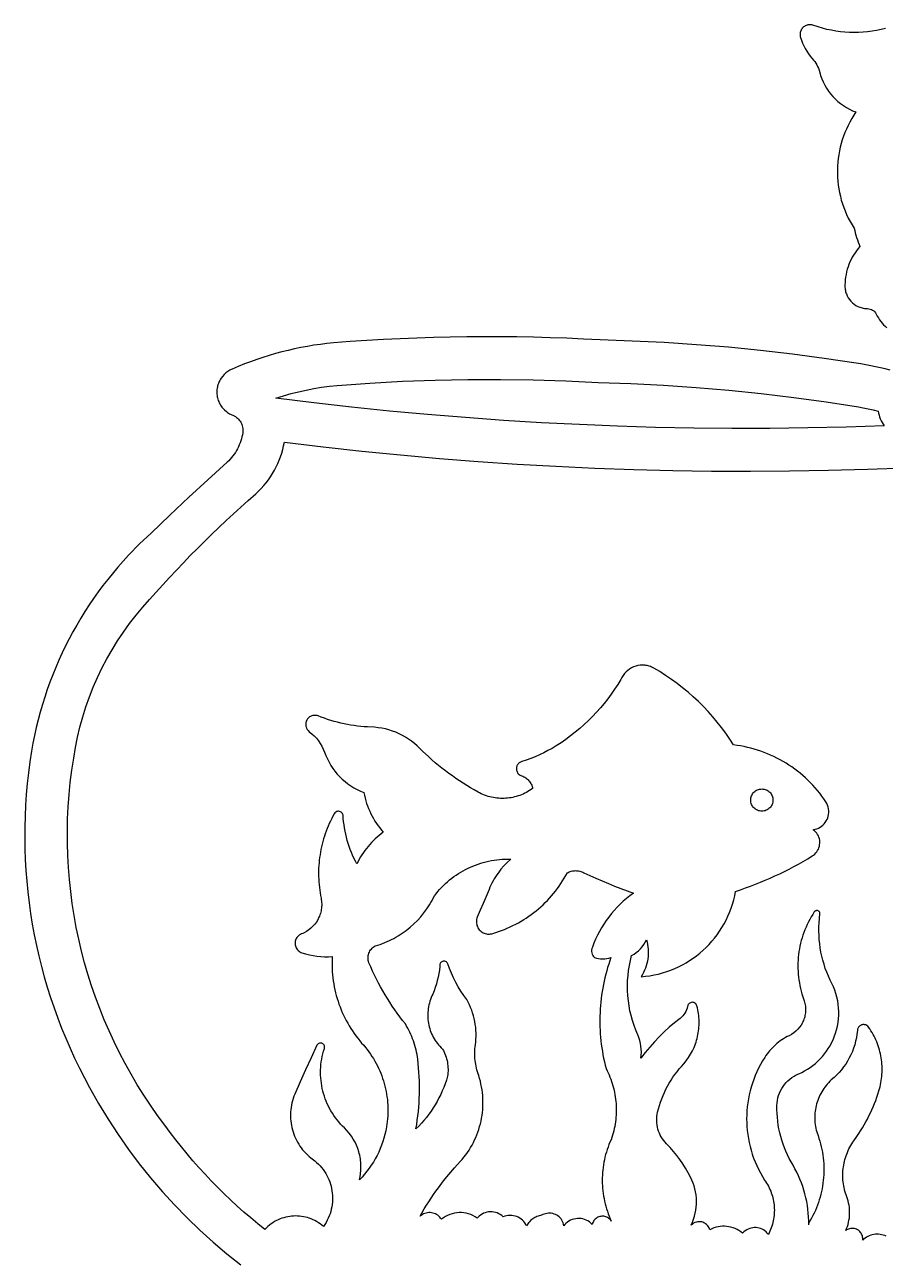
# Model space of a CAD drawing. Extents: x 0 to 100, y 284 to 419.
# Drawn here: x 0.5 to 58.4, y 335.5 to 418.8 of the extents above; entities that cross this region are included whole.
import ezdxf

# ---------------------------------------------------------------- set-up
doc = ezdxf.new("R2010")
doc.units = 0
doc.layers.add('LAYER_0', color=7, linetype='CONTINUOUS')

msp = doc.modelspace()

# ---------------------------------------------------------------- linework, layer by layer
at = {"layer": 'LAYER_0', "color": 0}
for points in [[(58.467, 418.517), (58.167, 418.443), (57.865, 418.38), (57.561, 418.328), (57.256, 418.289), (56.95, 418.261), (56.644, 418.245), (56.338, 418.24), (56.031, 418.247), (55.725, 418.266), (55.421, 418.295), (55.116, 418.338), (54.814, 418.391), (54.514, 418.455), (54.215, 418.532), (53.919, 418.62), (53.562, 418.742), (53.496, 418.758), (53.431, 418.767), (53.365, 418.769), (53.3, 418.765), (53.237, 418.755), (53.175, 418.739), (53.114, 418.717), (53.056, 418.69), (53.001, 418.657), (52.949, 418.619), (52.901, 418.576), (52.857, 418.527), (52.817, 418.474), (52.782, 418.416), (52.753, 418.355), (52.734, 418.302), (52.719, 418.247), (52.709, 418.193), (52.704, 418.137), (52.703, 418.081), (52.707, 418.025), (52.716, 417.97), (52.729, 417.915), (52.792, 417.718), (52.866, 417.526), (52.951, 417.338), (53.047, 417.156), (53.153, 416.98), (53.27, 416.81), (53.396, 416.646), (53.617, 416.392), (53.696, 416.29), (53.768, 416.182), (53.834, 416.07), (53.891, 415.955), (53.942, 415.835), (53.985, 415.713), (54.052, 415.471), (54.088, 415.356), (54.168, 415.131), (54.263, 414.912), (54.369, 414.701), (54.488, 414.497), (54.618, 414.301), (54.76, 414.114), (54.913, 413.935), (55.076, 413.766), (55.249, 413.607), (55.431, 413.459), (55.623, 413.321), (55.824, 413.195), (56.032, 413.081), (56.249, 412.979), (56.473, 412.89), (56.325, 412.668), (56.186, 412.442), (56.056, 412.212), (55.936, 411.978), (55.825, 411.742), (55.724, 411.502), (55.631, 411.259), (55.548, 411.013), (55.474, 410.766), (55.409, 410.516), (55.354, 410.265), (55.308, 410.012), (55.272, 409.758), (55.244, 409.503), (55.227, 409.247), (55.218, 408.992), (55.219, 408.735), (55.228, 408.479), (55.248, 408.223), (55.277, 407.968), (55.314, 407.714), (55.362, 407.461), (55.419, 407.21), (55.485, 406.96), (55.56, 406.712), (55.646, 406.467), (55.74, 406.224), (55.843, 405.984), (55.956, 405.747), (56.079, 405.513), (56.21, 405.283), (56.352, 405.056), (56.386, 404.898), (56.425, 404.742), (56.467, 404.586), (56.514, 404.431), (56.564, 404.278), (56.618, 404.125), (56.676, 403.974), (56.738, 403.825), (56.622, 403.689), (56.513, 403.549), (56.41, 403.405), (56.314, 403.256), (56.225, 403.104), (56.144, 402.948), (56.068, 402.788), (56.001, 402.626), (55.941, 402.461), (55.888, 402.293), (55.842, 402.123), (55.804, 401.95), (55.773, 401.776), (55.75, 401.601), (55.735, 401.423), (55.728, 401.245), (55.727, 401.166), (55.729, 401.088), (55.736, 401.011), (55.746, 400.935), (55.76, 400.86), (55.777, 400.787), (55.798, 400.714), (55.823, 400.643), (55.882, 400.507), (55.953, 400.377), (56.036, 400.256), (56.13, 400.143), (56.235, 400.039), (56.349, 399.946), (56.471, 399.864), (56.603, 399.793), (56.741, 399.736), (56.813, 399.712), (56.886, 399.692), (56.961, 399.675), (57.037, 399.662), (57.115, 399.653), (57.193, 399.647), (57.252, 399.646), (57.344, 399.639), (57.433, 399.62), (57.517, 399.589), (57.596, 399.547), (57.669, 399.494), (57.734, 399.432), (57.79, 399.361), (57.836, 399.28), (57.906, 399.149), (57.982, 399.021), (58.063, 398.899), (58.148, 398.782), (58.24, 398.669), (58.335, 398.561), (58.435, 398.459), (58.539, 398.362)], [(58.771, 395.506), (58.445, 395.587), (58.119, 395.664), (57.792, 395.736), (57.464, 395.804), (57.135, 395.866), (56.805, 395.924), (56.474, 395.977), (54.332, 396.296), (52.186, 396.579), (50.036, 396.828), (47.882, 397.041), (45.725, 397.218), (43.565, 397.36), (41.402, 397.466), (39.238, 397.537), (38.116, 397.597), (36.994, 397.647), (35.872, 397.688), (34.749, 397.72), (33.627, 397.742), (32.503, 397.754), (31.381, 397.756), (30.257, 397.748), (29.135, 397.731), (28.012, 397.704), (26.89, 397.668), (25.767, 397.622), (24.645, 397.566), (23.524, 397.501), (22.403, 397.426), (21.283, 397.342), (20.843, 397.295), (20.404, 397.24), (19.967, 397.176), (19.531, 397.103), (19.096, 397.023), (18.664, 396.933), (18.234, 396.836), (17.805, 396.729), (17.379, 396.614), (16.955, 396.492), (16.533, 396.36), (16.114, 396.22), (15.698, 396.073), (15.285, 395.917), (14.874, 395.752), (14.466, 395.579), (14.387, 395.544), (14.311, 395.506), (14.166, 395.418), (14.034, 395.318), (13.913, 395.207), (13.804, 395.085), (13.709, 394.954), (13.666, 394.886), (13.626, 394.816), (13.59, 394.743), (13.558, 394.67), (13.529, 394.594), (13.504, 394.518), (13.482, 394.44), (13.464, 394.361), (13.449, 394.282), (13.439, 394.202), (13.433, 394.12), (13.43, 394.039), (13.432, 393.957), (13.437, 393.874), (13.447, 393.792), (13.461, 393.71), (13.479, 393.628), (13.501, 393.546), (13.528, 393.465), (13.559, 393.384), (13.594, 393.305), (13.633, 393.229), (13.676, 393.155), (13.722, 393.083), (13.772, 393.014), (13.825, 392.948), (13.94, 392.823), (14.068, 392.711), (14.136, 392.66), (14.207, 392.613), (14.28, 392.569), (14.355, 392.529), (14.433, 392.491), (14.513, 392.46), (14.597, 392.421), (14.677, 392.375), (14.751, 392.324), (14.82, 392.267), (14.884, 392.205), (14.943, 392.138), (14.996, 392.067), (15.042, 391.991), (15.082, 391.913), (15.116, 391.831), (15.143, 391.746), (15.163, 391.659), (15.176, 391.57), (15.182, 391.48), (15.18, 391.388), (15.169, 391.296), (15.146, 391.154), (15.117, 391.012), (15.081, 390.873), (15.04, 390.735), (14.993, 390.599), (14.941, 390.466), (14.883, 390.336), (14.819, 390.208), (14.75, 390.083), (14.676, 389.961), (14.596, 389.841), (14.511, 389.726), (14.422, 389.614), (14.327, 389.506), (14.227, 389.401), (14.122, 389.301), (12.828, 388.123), (11.543, 386.937), (10.266, 385.74), (9, 384.533), (8.217, 383.797), (7.469, 383.03), (6.755, 382.235), (6.077, 381.412), (5.751, 380.991), (5.435, 380.563), (5.128, 380.13), (4.83, 379.689), (4.541, 379.244), (4.262, 378.792), (3.992, 378.334), (3.733, 377.872), (3.482, 377.404), (3.242, 376.93), (3.011, 376.452), (2.791, 375.969), (2.58, 375.481), (2.38, 374.989), (2.19, 374.491), (2.009, 373.99), (1.84, 373.485), (1.681, 372.976), (1.533, 372.463), (1.395, 371.947), (1.268, 371.427), (1.151, 370.903), (1.046, 370.377), (0.952, 369.847), (0.84, 369.118), (0.744, 368.387), (0.663, 367.656), (0.598, 366.924), (0.548, 366.192), (0.513, 365.461), (0.493, 364.729), (0.489, 363.998), (0.5, 363.267), (0.526, 362.538), (0.568, 361.809), (0.624, 361.082), (0.695, 360.356), (0.782, 359.633), (0.883, 358.911), (1, 358.192), (1.131, 357.475), (1.277, 356.761), (1.437, 356.051), (1.613, 355.343), (1.803, 354.639), (2.008, 353.939), (2.228, 353.242), (2.462, 352.55), (2.711, 351.862), (2.974, 351.179), (3.251, 350.501), (3.544, 349.828), (3.85, 349.161), (4.171, 348.499), (4.507, 347.842), (4.856, 347.192), (5.463, 346.112), (6.102, 345.056), (6.774, 344.026), (7.476, 343.021), (8.207, 342.044), (8.968, 341.093), (9.758, 340.169), (10.575, 339.274), (11.419, 338.407), (12.288, 337.568), (13.183, 336.76), (14.102, 335.981), (15.045, 335.233)], [(53.291, 337.94), (53.29, 338.204), (53.281, 338.467), (53.262, 338.728), (53.235, 338.989), (53.199, 339.248), (53.154, 339.506), (53.099, 339.762), (53.037, 340.016), (52.966, 340.268), (52.886, 340.517), (52.798, 340.763), (52.702, 341.007), (52.597, 341.247), (52.484, 341.484), (52.363, 341.718), (52.233, 341.947), (52.099, 342.176), (51.973, 342.41), (51.857, 342.647), (51.749, 342.888), (51.649, 343.132), (51.559, 343.38), (51.478, 343.63), (51.405, 343.883), (51.342, 344.139), (51.287, 344.396), (51.241, 344.656), (51.205, 344.917), (51.178, 345.179), (51.16, 345.443), (51.152, 345.708), (51.153, 345.974), (51.162, 346.149), (51.184, 346.321), (51.219, 346.489), (51.265, 346.654), (51.323, 346.814), (51.393, 346.968), (51.472, 347.118), (51.563, 347.26), (51.663, 347.396), (51.773, 347.525), (51.892, 347.645), (52.02, 347.757), (52.157, 347.86), (52.301, 347.953), (52.454, 348.036), (52.613, 348.108), (52.817, 348.203), (53.014, 348.307), (53.205, 348.42), (53.391, 348.543), (53.569, 348.673), (53.74, 348.813), (53.904, 348.96), (54.062, 349.115), (54.211, 349.278), (54.351, 349.448), (54.484, 349.624), (54.608, 349.807), (54.723, 349.997), (54.829, 350.192), (54.926, 350.394), (55.013, 350.601), (55.097, 350.837), (55.168, 351.076), (55.225, 351.318), (55.268, 351.561), (55.298, 351.806), (55.313, 352.051), (55.316, 352.296), (55.304, 352.542), (55.279, 352.786), (55.24, 353.029), (55.189, 353.269), (55.123, 353.507), (55.044, 353.741), (54.952, 353.972), (54.847, 354.197), (54.728, 354.418), (54.612, 354.68), (54.504, 354.944), (54.408, 355.212), (54.32, 355.483), (54.242, 355.756), (54.174, 356.032), (54.116, 356.309), (54.068, 356.588), (54.029, 356.87), (54.001, 357.152), (53.982, 357.435), (53.973, 357.719), (53.975, 358.003), (53.987, 358.288), (54.009, 358.573), (54.044, 358.899), (54.039, 358.939), (54.027, 358.977), (54.008, 359.012), (53.982, 359.042), (53.951, 359.068), (53.915, 359.087), (53.875, 359.098), (53.845, 359.101), (53.815, 359.1), (53.785, 359.095), (53.757, 359.085), (53.73, 359.072), (53.706, 359.055), (53.665, 359.01), (53.559, 358.845), (53.458, 358.678), (53.362, 358.509), (53.273, 358.337), (53.188, 358.163), (53.108, 357.988), (53.034, 357.81), (52.965, 357.631), (52.902, 357.45), (52.844, 357.268), (52.791, 357.084), (52.743, 356.898), (52.702, 356.712), (52.665, 356.525), (52.634, 356.336), (52.609, 356.148), (52.589, 355.958), (52.575, 355.768), (52.565, 355.577), (52.562, 355.386), (52.564, 355.195), (52.572, 355.004), (52.585, 354.813), (52.604, 354.622), (52.628, 354.432), (52.658, 354.242), (52.694, 354.053), (52.735, 353.863), (52.782, 353.676), (52.835, 353.488), (52.893, 353.302), (52.988, 353.028), (53.014, 352.938), (53.035, 352.848), (53.053, 352.758), (53.066, 352.667), (53.074, 352.577), (53.078, 352.487), (53.078, 352.397), (53.074, 352.308), (53.066, 352.219), (53.054, 352.13), (53.038, 352.043), (53.018, 351.956), (52.994, 351.871), (52.966, 351.787), (52.935, 351.704), (52.899, 351.623), (52.86, 351.543), (52.772, 351.39), (52.67, 351.244), (52.554, 351.108), (52.426, 350.981), (52.284, 350.867), (52.13, 350.765), (51.965, 350.676), (51.84, 350.613), (51.718, 350.545), (51.599, 350.474), (51.483, 350.399), (51.369, 350.32), (51.258, 350.237), (51.15, 350.15), (51.045, 350.06), (50.845, 349.868), (50.658, 349.663), (50.571, 349.556), (50.487, 349.445), (50.406, 349.331), (50.329, 349.215), (50.181, 348.977), (50.043, 348.736), (49.915, 348.49), (49.795, 348.242), (49.686, 347.99), (49.586, 347.735), (49.496, 347.478), (49.414, 347.219), (49.343, 346.957), (49.281, 346.693), (49.228, 346.428), (49.185, 346.162), (49.151, 345.894), (49.127, 345.626), (49.112, 345.357), (49.107, 345.087), (49.112, 344.818), (49.125, 344.549), (49.149, 344.28), (49.181, 344.013), (49.224, 343.746), (49.276, 343.481), (49.337, 343.217), (49.408, 342.955), (49.488, 342.695), (49.578, 342.438), (49.677, 342.183), (49.786, 341.931), (49.905, 341.682), (50.033, 341.436), (50.17, 341.194), (50.317, 340.956), (50.387, 340.855), (50.454, 340.751), (50.517, 340.646), (50.575, 340.539), (50.63, 340.43), (50.681, 340.32), (50.727, 340.208), (50.77, 340.096), (50.809, 339.982), (50.843, 339.867), (50.874, 339.751), (50.9, 339.634), (50.923, 339.517), (50.942, 339.398), (50.956, 339.28), (50.966, 339.161), (50.973, 339.042), (50.974, 338.922), (50.973, 338.803), (50.966, 338.683), (50.957, 338.564), (50.942, 338.445), (50.924, 338.327), (50.901, 338.208), (50.875, 338.091), (50.844, 337.974), (50.809, 337.858), (50.769, 337.743), (50.726, 337.628), (50.679, 337.516), (50.627, 337.403), (50.571, 337.293), (50.5, 337.382), (50.421, 337.461), (50.336, 337.531), (50.246, 337.592), (50.151, 337.643), (50.052, 337.684), (49.951, 337.716), (49.846, 337.737), (49.74, 337.749), (49.633, 337.75), (49.527, 337.742), (49.42, 337.722), (49.316, 337.692), (49.214, 337.652), (49.115, 337.601), (49.019, 337.539), (48.921, 337.458), (48.832, 337.367), (48.715, 337.463), (48.592, 337.548), (48.464, 337.622), (48.331, 337.686), (48.195, 337.739), (48.055, 337.782), (47.914, 337.813), (47.77, 337.833), (47.625, 337.843), (47.48, 337.842), (47.335, 337.829), (47.191, 337.805), (47.048, 337.77), (46.907, 337.724), (46.769, 337.666), (46.635, 337.596), (46.612, 337.669), (46.581, 337.737), (46.545, 337.801), (46.503, 337.861), (46.456, 337.916), (46.404, 337.966), (46.348, 338.009), (46.288, 338.048), (46.224, 338.081), (46.158, 338.107), (46.089, 338.128), (46.017, 338.141), (45.945, 338.147), (45.871, 338.147), (45.797, 338.138), (45.722, 338.122), (45.627, 338.09), (45.539, 338.046), (45.456, 337.99), (45.382, 337.923), (45.467, 338.117), (45.539, 338.314), (45.6, 338.513), (45.65, 338.715), (45.688, 338.919), (45.714, 339.124), (45.728, 339.33), (45.731, 339.536), (45.722, 339.743), (45.702, 339.948), (45.67, 340.153), (45.627, 340.356), (45.571, 340.556), (45.505, 340.754), (45.427, 340.949), (45.337, 341.139), (45.172, 341.447), (44.996, 341.748), (44.809, 342.043), (44.612, 342.33), (44.404, 342.61), (44.186, 342.882), (43.958, 343.146), (43.72, 343.403), (43.618, 343.509), (43.524, 343.62), (43.438, 343.737), (43.36, 343.859), (43.29, 343.985), (43.229, 344.114), (43.178, 344.248), (43.134, 344.384), (43.099, 344.523), (43.074, 344.663), (43.057, 344.806), (43.05, 344.949), (43.052, 345.094), (43.064, 345.238), (43.085, 345.382), (43.116, 345.527), (43.174, 345.754), (43.239, 345.98), (43.311, 346.203), (43.391, 346.424), (43.478, 346.641), (43.572, 346.855), (43.673, 347.066), (43.781, 347.273), (43.896, 347.477), (44.017, 347.676), (44.145, 347.872), (44.28, 348.063), (44.421, 348.25), (44.568, 348.433), (44.722, 348.611), (44.881, 348.783), (45.047, 348.989), (45.199, 349.203), (45.336, 349.424), (45.459, 349.652), (45.568, 349.887), (45.662, 350.127), (45.703, 350.249), (45.741, 350.372), (45.775, 350.496), (45.805, 350.621), (45.832, 350.747), (45.855, 350.874), (45.873, 351.001), (45.889, 351.129), (45.9, 351.257), (45.907, 351.386), (45.911, 351.515), (45.91, 351.645), (45.906, 351.774), (45.897, 351.903), (45.885, 352.033), (45.869, 352.163), (45.848, 352.292), (45.824, 352.421), (45.796, 352.55), (45.763, 352.678), (45.741, 352.739), (45.709, 352.794), (45.666, 352.84), (45.616, 352.877), (45.56, 352.904), (45.5, 352.92), (45.436, 352.924), (45.371, 352.915), (45.324, 352.899), (45.28, 352.877), (45.241, 352.848), (45.206, 352.815), (45.177, 352.777), (45.154, 352.734), (45.137, 352.688), (45.127, 352.64), (45.097, 352.522), (45.057, 352.409), (45.008, 352.301), (44.949, 352.196), (44.882, 352.097), (44.806, 352.004), (44.723, 351.918), (44.631, 351.84), (44.261, 351.548), (43.902, 351.244), (43.554, 350.927), (43.218, 350.599), (42.893, 350.259), (42.581, 349.907), (42.281, 349.544), (41.994, 349.171), (42.012, 349.37), (42.017, 349.569), (42.009, 349.768), (41.988, 349.965), (41.954, 350.161), (41.906, 350.354), (41.846, 350.544), (41.773, 350.73), (41.641, 351.049), (41.523, 351.371), (41.419, 351.698), (41.329, 352.028), (41.252, 352.36), (41.191, 352.696), (41.143, 353.033), (41.11, 353.372), (41.091, 353.712), (41.086, 354.053), (41.095, 354.393), (41.119, 354.734), (41.157, 355.074), (41.21, 355.412), (41.278, 355.749), (41.359, 356.084), (41.523, 356.176), (41.676, 356.281), (41.82, 356.398), (41.953, 356.527), (42.075, 356.666), (42.185, 356.816), (42.282, 356.974), (42.366, 357.141), (42.407, 356.982), (42.439, 356.822), (42.461, 356.661), (42.476, 356.499), (42.482, 356.338), (42.48, 356.176), (42.469, 356.015), (42.45, 355.855), (42.423, 355.696), (42.387, 355.539), (42.343, 355.384), (42.291, 355.231), (42.23, 355.081), (42.162, 354.933), (42.086, 354.789), (42.001, 354.648), (42.299, 354.675), (42.593, 354.715), (42.882, 354.767), (43.168, 354.831), (43.449, 354.907), (43.726, 354.993), (43.998, 355.091), (44.264, 355.199), (44.525, 355.319), (44.78, 355.448), (45.029, 355.587), (45.271, 355.737), (45.508, 355.895), (45.737, 356.064), (45.959, 356.241), (46.173, 356.427), (46.38, 356.622), (46.579, 356.824), (46.769, 357.035), (46.951, 357.254), (47.125, 357.48), (47.289, 357.714), (47.443, 357.955), (47.588, 358.202), (47.723, 358.456), (47.848, 358.716), (47.962, 358.983), (48.066, 359.255), (48.158, 359.533), (48.24, 359.816), (48.309, 360.104), (48.367, 360.397), (48.705, 360.509), (49.042, 360.626), (49.375, 360.748), (49.708, 360.875), (50.038, 361.007), (50.366, 361.145), (50.693, 361.286), (51.017, 361.433), (51.338, 361.585), (51.658, 361.741), (51.975, 361.903), (52.29, 362.068), (52.602, 362.239), (52.912, 362.415), (53.219, 362.595), (53.524, 362.78), (53.614, 362.84), (53.696, 362.908), (53.77, 362.983), (53.834, 363.064), (53.891, 363.149), (53.938, 363.24), (53.977, 363.334), (54.006, 363.432), (54.026, 363.531), (54.036, 363.633), (54.037, 363.735), (54.028, 363.837), (54.008, 363.939), (53.978, 364.04), (53.938, 364.139), (53.887, 364.234), (53.826, 364.325), (53.757, 364.408), (53.679, 364.484), (53.593, 364.551), (53.717, 364.577), (53.835, 364.613), (53.948, 364.661), (54.054, 364.719), (54.153, 364.787), (54.244, 364.862), (54.327, 364.947), (54.402, 365.039), (54.467, 365.138), (54.524, 365.242), (54.57, 365.352), (54.605, 365.466), (54.629, 365.584), (54.641, 365.706), (54.641, 365.83), (54.629, 365.956), (54.604, 366.08), (54.565, 366.201), (54.515, 366.317), (54.453, 366.429), (54.318, 366.627), (54.178, 366.819), (54.033, 367.008), (53.884, 367.193), (53.73, 367.372), (53.571, 367.547), (53.408, 367.717), (53.24, 367.883), (53.069, 368.044), (52.894, 368.2), (52.714, 368.351), (52.53, 368.497), (52.344, 368.638), (52.153, 368.774), (51.959, 368.904), (51.761, 369.029), (51.56, 369.149), (51.356, 369.264), (51.148, 369.373), (50.938, 369.476), (50.725, 369.574), (50.509, 369.666), (50.291, 369.752), (50.07, 369.833), (49.847, 369.907), (49.621, 369.976), (49.393, 370.038), (49.163, 370.095), (48.931, 370.145), (48.697, 370.189), (48.462, 370.227), (48.225, 370.258), (47.969, 370.655), (47.7, 371.044), (47.42, 371.424), (47.13, 371.795), (46.828, 372.156), (46.515, 372.508), (46.192, 372.85), (45.858, 373.181), (45.515, 373.502), (45.161, 373.813), (44.798, 374.112), (44.426, 374.401), (44.045, 374.678), (43.654, 374.944), (43.256, 375.197), (42.849, 375.439), (42.776, 375.476), (42.702, 375.508), (42.628, 375.537), (42.553, 375.563), (42.477, 375.584), (42.401, 375.6), (42.324, 375.614), (42.248, 375.623), (42.171, 375.629), (42.094, 375.63), (42.017, 375.628), (41.942, 375.622), (41.791, 375.6), (41.643, 375.564), (41.5, 375.513), (41.361, 375.449), (41.229, 375.372), (41.105, 375.282), (40.989, 375.18), (40.882, 375.065), (40.787, 374.938), (40.702, 374.8), (40.642, 374.676), (40.436, 374.338), (40.219, 374.007), (39.994, 373.683), (39.759, 373.366), (39.515, 373.057), (39.262, 372.755), (39, 372.461), (38.729, 372.175), (38.45, 371.897), (38.163, 371.627), (37.868, 371.366), (37.566, 371.114), (37.255, 370.87), (36.938, 370.636), (36.612, 370.411), (36.28, 370.195), (36.007, 370.03), (35.729, 369.874), (35.446, 369.727), (35.158, 369.591), (34.865, 369.465), (34.569, 369.348), (34.269, 369.242), (33.964, 369.146), (33.915, 369.128), (33.869, 369.106), (33.826, 369.08), (33.786, 369.051), (33.749, 369.018), (33.717, 368.981), (33.688, 368.942), (33.663, 368.9), (33.642, 368.856), (33.624, 368.81), (33.612, 368.763), (33.605, 368.714), (33.602, 368.665), (33.603, 368.614), (33.611, 368.564), (33.623, 368.513), (33.645, 368.453), (33.674, 368.397), (33.71, 368.345), (33.751, 368.299), (33.798, 368.258), (33.85, 368.222), (33.906, 368.193), (34.036, 368.146), (34.104, 368.116), (34.169, 368.083), (34.232, 368.044), (34.291, 368.001), (34.347, 367.955), (34.4, 367.905), (34.449, 367.852), (34.494, 367.796), (34.535, 367.736), (34.572, 367.673), (34.605, 367.608), (34.633, 367.541), (34.657, 367.471), (34.676, 367.399), (34.69, 367.326), (34.588, 367.253), (34.485, 367.185), (34.38, 367.12), (34.272, 367.061), (34.163, 367.005), (34.053, 366.953), (33.942, 366.906), (33.828, 366.862), (33.714, 366.822), (33.598, 366.787), (33.482, 366.756), (33.364, 366.729), (33.247, 366.707), (33.128, 366.688), (33.008, 366.674), (32.889, 366.664), (32.769, 366.658), (32.649, 366.656), (32.529, 366.659), (32.409, 366.666), (32.29, 366.677), (32.17, 366.692), (32.051, 366.712), (31.932, 366.736), (31.814, 366.764), (31.697, 366.797), (31.581, 366.833), (31.465, 366.874), (31.351, 366.92), (31.239, 366.969), (31.127, 367.023), (31.017, 367.082), (30.763, 367.225), (30.51, 367.372), (30.261, 367.524), (30.014, 367.679), (29.77, 367.839), (29.528, 368.003), (29.289, 368.169), (29.053, 368.341), (28.821, 368.516), (28.59, 368.695), (28.363, 368.878), (28.139, 369.065), (27.918, 369.255), (27.7, 369.449), (27.273, 369.849), (27.103, 370.03), (26.925, 370.202), (26.738, 370.363), (26.545, 370.515), (26.344, 370.656), (26.137, 370.787), (25.924, 370.906), (25.705, 371.015), (25.481, 371.112), (25.252, 371.197), (25.019, 371.271), (24.782, 371.334), (24.542, 371.384), (24.298, 371.422), (24.051, 371.448), (23.575, 371.472), (23.347, 371.487), (23.12, 371.508), (22.893, 371.533), (22.667, 371.563), (22.441, 371.599), (22.217, 371.639), (21.993, 371.683), (21.771, 371.733), (21.549, 371.788), (21.329, 371.847), (21.11, 371.91), (20.892, 371.979), (20.676, 372.052), (20.461, 372.13), (20.248, 372.213), (20.188, 372.232), (20.128, 372.245), (20.067, 372.253), (20.008, 372.253), (19.948, 372.248), (19.889, 372.238), (19.833, 372.222), (19.778, 372.2), (19.725, 372.174), (19.675, 372.142), (19.628, 372.107), (19.585, 372.065), (19.545, 372.02), (19.51, 371.97), (19.479, 371.917), (19.454, 371.86), (19.438, 371.812), (19.425, 371.764), (19.417, 371.715), (19.413, 371.666), (19.413, 371.617), (19.417, 371.569), (19.424, 371.521), (19.435, 371.474), (19.469, 371.383), (19.516, 371.298), (19.577, 371.221), (19.651, 371.153), (19.822, 371.015), (19.982, 370.865), (20.13, 370.705), (20.266, 370.535), (20.39, 370.356), (20.501, 370.168), (20.598, 369.972), (20.681, 369.768), (20.77, 369.537), (20.871, 369.313), (20.983, 369.095), (21.106, 368.885), (21.241, 368.681), (21.385, 368.487), (21.54, 368.299), (21.704, 368.121), (21.878, 367.952), (22.061, 367.792), (22.251, 367.642), (22.451, 367.503), (22.658, 367.374), (22.872, 367.255), (23.094, 367.148), (23.323, 367.053), (23.363, 366.868), (23.409, 366.685), (23.461, 366.503), (23.518, 366.324), (23.581, 366.147), (23.65, 365.972), (23.724, 365.799), (23.804, 365.629), (23.889, 365.461), (23.98, 365.297), (24.076, 365.135), (24.177, 364.976), (24.283, 364.821), (24.395, 364.668), (24.511, 364.52), (24.633, 364.375), (24.492, 364.27), (24.354, 364.161), (24.221, 364.049), (24.091, 363.932), (23.965, 363.811), (23.843, 363.687), (23.725, 363.558), (23.611, 363.426), (23.502, 363.291), (23.397, 363.151), (23.296, 363.009), (23.2, 362.864), (23.108, 362.715), (23.021, 362.563), (22.939, 362.408), (22.862, 362.251), (22.761, 362.441), (22.665, 362.633), (22.575, 362.828), (22.491, 363.025), (22.413, 363.224), (22.34, 363.425), (22.273, 363.629), (22.211, 363.833), (22.156, 364.04), (22.106, 364.248), (22.062, 364.458), (22.025, 364.668), (21.993, 364.88), (21.967, 365.093), (21.947, 365.307), (21.933, 365.521), (21.916, 365.584), (21.889, 365.641), (21.852, 365.69), (21.806, 365.731), (21.753, 365.762), (21.694, 365.783), (21.632, 365.792), (21.567, 365.789), (21.531, 365.781), (21.497, 365.77), (21.464, 365.754), (21.433, 365.736), (21.379, 365.688), (21.337, 365.629), (21.247, 365.465), (21.162, 365.301), (21.081, 365.135), (21.002, 364.967), (20.928, 364.798), (20.859, 364.628), (20.793, 364.456), (20.731, 364.283), (20.673, 364.109), (20.619, 363.933), (20.568, 363.757), (20.522, 363.579), (20.479, 363.401), (20.441, 363.222), (20.407, 363.042), (20.377, 362.862), (20.351, 362.681), (20.328, 362.499), (20.31, 362.317), (20.296, 362.134), (20.286, 361.951), (20.28, 361.768), (20.279, 361.584), (20.281, 361.401), (20.287, 361.217), (20.298, 361.033), (20.312, 360.849), (20.331, 360.666), (20.354, 360.482), (20.381, 360.299), (20.412, 360.117), (20.448, 359.934), (20.465, 359.839), (20.478, 359.743), (20.486, 359.648), (20.489, 359.554), (20.489, 359.459), (20.484, 359.366), (20.476, 359.273), (20.463, 359.18), (20.447, 359.089), (20.426, 358.999), (20.402, 358.911), (20.374, 358.822), (20.342, 358.736), (20.306, 358.652), (20.225, 358.487), (20.13, 358.331), (20.022, 358.182), (19.9, 358.044), (19.767, 357.916), (19.622, 357.799), (19.466, 357.695), (19.299, 357.603), (19.212, 357.563), (19.122, 357.526), (19.059, 357.498), (19, 357.464), (18.946, 357.425), (18.897, 357.381), (18.853, 357.333), (18.813, 357.281), (18.779, 357.227), (18.75, 357.169), (18.728, 357.108), (18.71, 357.046), (18.699, 356.982), (18.694, 356.917), (18.696, 356.851), (18.704, 356.785), (18.719, 356.719), (18.741, 356.654), (18.772, 356.585), (18.81, 356.521), (18.856, 356.462), (18.907, 356.409), (18.964, 356.36), (19.025, 356.319), (19.092, 356.285), (19.162, 356.258), (19.41, 356.185), (19.66, 356.123), (19.913, 356.073), (20.168, 356.035), (20.424, 356.008), (20.681, 355.993), (20.939, 355.99), (21.197, 355.999), (21.188, 355.793), (21.184, 355.588), (21.185, 355.384), (21.191, 355.179), (21.203, 354.975), (21.219, 354.773), (21.241, 354.57), (21.267, 354.369), (21.299, 354.168), (21.335, 353.969), (21.376, 353.771), (21.422, 353.574), (21.474, 353.378), (21.529, 353.184), (21.59, 352.991), (21.655, 352.8), (21.725, 352.611), (21.799, 352.423), (21.879, 352.237), (21.963, 352.053), (22.051, 351.871), (22.144, 351.691), (22.242, 351.514), (22.344, 351.339), (22.45, 351.166), (22.561, 350.995), (22.676, 350.827), (22.796, 350.662), (22.92, 350.499), (23.048, 350.34), (23.181, 350.183), (23.318, 350.029), (23.438, 349.886), (23.554, 349.74), (23.666, 349.591), (23.773, 349.44), (23.876, 349.286), (23.974, 349.129), (24.068, 348.971), (24.157, 348.81), (24.242, 348.646), (24.322, 348.481), (24.397, 348.314), (24.468, 348.145), (24.534, 347.974), (24.595, 347.802), (24.651, 347.628), (24.703, 347.452), (24.75, 347.275), (24.792, 347.097), (24.829, 346.918), (24.861, 346.738), (24.888, 346.556), (24.911, 346.375), (24.928, 346.192), (24.94, 346.008), (24.947, 345.825), (24.949, 345.64), (24.946, 345.456), (24.938, 345.27), (24.925, 345.086), (24.907, 344.9), (24.883, 344.715), (24.854, 344.531), (24.807, 344.279), (24.75, 344.031), (24.683, 343.785), (24.607, 343.543), (24.523, 343.304), (24.429, 343.068), (24.327, 342.837), (24.216, 342.609), (24.096, 342.386), (23.968, 342.167), (23.831, 341.954), (23.687, 341.745), (23.534, 341.542), (23.374, 341.345), (23.206, 341.153), (23.03, 340.967), (23.057, 341.086), (23.081, 341.204), (23.1, 341.323), (23.114, 341.442), (23.125, 341.562), (23.133, 341.681), (23.136, 341.799), (23.135, 341.918), (23.131, 342.037), (23.122, 342.155), (23.11, 342.272), (23.095, 342.389), (23.075, 342.505), (23.051, 342.62), (23.024, 342.735), (22.993, 342.849), (22.92, 343.073), (22.834, 343.292), (22.733, 343.505), (22.617, 343.712), (22.488, 343.912), (22.346, 344.103), (22.189, 344.286), (22.02, 344.46), (21.888, 344.591), (21.761, 344.726), (21.639, 344.866), (21.522, 345.009), (21.411, 345.154), (21.307, 345.304), (21.207, 345.457), (21.113, 345.613), (21.025, 345.772), (20.943, 345.932), (20.866, 346.096), (20.795, 346.263), (20.73, 346.431), (20.671, 346.601), (20.618, 346.773), (20.571, 346.947), (20.53, 347.122), (20.495, 347.299), (20.466, 347.477), (20.444, 347.655), (20.427, 347.835), (20.417, 348.016), (20.413, 348.197), (20.415, 348.378), (20.425, 348.559), (20.439, 348.741), (20.462, 348.923), (20.489, 349.104), (20.524, 349.285), (20.565, 349.465), (20.613, 349.645), (20.668, 349.823), (20.68, 349.878), (20.68, 349.931), (20.67, 349.983), (20.651, 350.032), (20.623, 350.076), (20.587, 350.114), (20.542, 350.145), (20.492, 350.167), (20.439, 350.178), (20.386, 350.179), (20.335, 350.17), (20.287, 350.151), (20.243, 350.124), (20.205, 350.088), (20.173, 350.046), (19.772, 349.189), (19.401, 348.378), (19.039, 347.565), (18.683, 346.747), (18.623, 346.6), (18.57, 346.45), (18.524, 346.3), (18.485, 346.149), (18.452, 345.997), (18.426, 345.845), (18.407, 345.692), (18.394, 345.539), (18.387, 345.387), (18.386, 345.234), (18.393, 345.082), (18.405, 344.931), (18.424, 344.78), (18.449, 344.631), (18.479, 344.482), (18.516, 344.336), (18.559, 344.191), (18.608, 344.048), (18.664, 343.907), (18.724, 343.767), (18.79, 343.631), (18.863, 343.497), (18.941, 343.366), (19.024, 343.238), (19.113, 343.113), (19.208, 342.991), (19.308, 342.874), (19.414, 342.76), (19.525, 342.649), (19.64, 342.544), (19.762, 342.442), (20.021, 342.244), (20.147, 342.138), (20.266, 342.025), (20.378, 341.909), (20.483, 341.788), (20.582, 341.662), (20.673, 341.532), (20.758, 341.399), (20.836, 341.262), (20.907, 341.123), (20.971, 340.98), (21.028, 340.834), (21.077, 340.686), (21.119, 340.537), (21.154, 340.385), (21.182, 340.232), (21.203, 340.078), (21.216, 339.924), (21.222, 339.768), (21.22, 339.613), (21.212, 339.457), (21.195, 339.301), (21.17, 339.147), (21.139, 338.992), (21.1, 338.839), (21.052, 338.688), (20.997, 338.537), (20.935, 338.39), (20.864, 338.244), (20.786, 338.101), (20.699, 337.96), (20.604, 337.823), (20.495, 337.915), (20.383, 338), (20.267, 338.08), (20.149, 338.152), (20.029, 338.219), (19.905, 338.279), (19.78, 338.332), (19.653, 338.379), (19.524, 338.42), (19.394, 338.455), (19.263, 338.483), (19.13, 338.505), (18.998, 338.52), (18.864, 338.529), (18.731, 338.532), (18.598, 338.529), (18.465, 338.519), (18.333, 338.503), (18.201, 338.481), (18.07, 338.453), (17.941, 338.418), (17.813, 338.378), (17.687, 338.331), (17.563, 338.278), (17.441, 338.218), (17.321, 338.153), (17.204, 338.082), (17.09, 338.003), (16.98, 337.92), (16.872, 337.83), (16.769, 337.734), (16.669, 337.631), (16.192, 338.012), (15.721, 338.401), (15.257, 338.797), (14.802, 339.202), (14.353, 339.615), (13.912, 340.035), (13.478, 340.463), (13.052, 340.899), (12.633, 341.342), (12.223, 341.792), (11.821, 342.25), (11.426, 342.715), (11.04, 343.187), (10.662, 343.666), (10.293, 344.151), (9.932, 344.644), (9.439, 345.31), (8.965, 345.988), (8.509, 346.676), (8.072, 347.373), (7.653, 348.08), (7.254, 348.797), (6.874, 349.522), (6.512, 350.255), (6.17, 350.997), (5.846, 351.746), (5.542, 352.502), (5.257, 353.265), (4.993, 354.035), (4.747, 354.811), (4.521, 355.592), (4.315, 356.38), (4.129, 357.171), (3.963, 357.967), (3.817, 358.768), (3.691, 359.572), (3.585, 360.38), (3.5, 361.191), (3.435, 362.004), (3.39, 362.819), (3.366, 363.637), (3.364, 364.456), (3.382, 365.276), (3.421, 366.097), (3.48, 366.918), (3.561, 367.739), (3.663, 368.559), (3.787, 369.379), (3.902, 370.081), (4.043, 370.778), (4.207, 371.467), (4.396, 372.15), (4.609, 372.824), (4.846, 373.489), (5.106, 374.145), (5.389, 374.792), (5.694, 375.428), (6.022, 376.053), (6.373, 376.666), (6.745, 377.267), (7.139, 377.855), (7.554, 378.429), (7.991, 378.99), (8.448, 379.536), (8.891, 380.044), (9.338, 380.549), (9.79, 381.05), (10.246, 381.547), (10.707, 382.04), (11.172, 382.528), (11.641, 383.013), (12.115, 383.492), (12.593, 383.968), (13.075, 384.44), (13.562, 384.907), (14.053, 385.369), (14.547, 385.827), (15.047, 386.281), (15.549, 386.731), (16.057, 387.176), (16.241, 387.351), (16.417, 387.534), (16.585, 387.723), (16.745, 387.919), (16.898, 388.12), (17.041, 388.327), (17.176, 388.54), (17.302, 388.758), (17.419, 388.981), (17.527, 389.208), (17.626, 389.439), (17.715, 389.675), (17.795, 389.916), (17.865, 390.159), (17.926, 390.405), (17.976, 390.655), (20.582, 390.34), (23.19, 390.053), (25.801, 389.793), (28.414, 389.561), (31.029, 389.357), (33.646, 389.18), (36.264, 389.03), (38.884, 388.909), (41.505, 388.815), (44.127, 388.749), (46.749, 388.71), (49.372, 388.7), (51.995, 388.716), (54.618, 388.761), (57.242, 388.833), (59.864, 388.932)], [(58.505, 337.167), (58.405, 337.211), (58.302, 337.247), (58.199, 337.274), (58.094, 337.293), (57.988, 337.304), (57.883, 337.306), (57.778, 337.301), (57.673, 337.287), (57.57, 337.265), (57.469, 337.236), (57.37, 337.198), (57.274, 337.153), (57.181, 337.101), (57.093, 337.041), (57.008, 336.973), (56.928, 336.898), (56.932, 336.972), (56.931, 337.044), (56.921, 337.114), (56.905, 337.182), (56.883, 337.248), (56.854, 337.311), (56.82, 337.371), (56.78, 337.427), (56.735, 337.479), (56.685, 337.527), (56.631, 337.569), (56.573, 337.607), (56.51, 337.639), (56.444, 337.664), (56.374, 337.684), (56.302, 337.696), (56.233, 337.701), (56.164, 337.7), (56.097, 337.692), (56.03, 337.677), (55.965, 337.656), (55.902, 337.629), (55.842, 337.596), (55.784, 337.557), (55.842, 337.693), (55.893, 337.83), (55.937, 337.97), (55.973, 338.111), (56.002, 338.253), (56.025, 338.397), (56.039, 338.541), (56.047, 338.686), (56.047, 338.831), (56.041, 338.975), (56.026, 339.12), (56.005, 339.264), (55.976, 339.406), (55.94, 339.548), (55.896, 339.689), (55.802, 339.95), (55.762, 340.074), (55.726, 340.198), (55.694, 340.322), (55.667, 340.448), (55.643, 340.574), (55.624, 340.701), (55.608, 340.827), (55.596, 340.954), (55.588, 341.081), (55.585, 341.208), (55.585, 341.335), (55.59, 341.462), (55.598, 341.588), (55.609, 341.714), (55.625, 341.839), (55.646, 341.965), (55.669, 342.089), (55.697, 342.213), (55.728, 342.336), (55.763, 342.457), (55.803, 342.579), (55.845, 342.698), (55.892, 342.817), (55.943, 342.934), (55.997, 343.05), (56.055, 343.164), (56.116, 343.277), (56.182, 343.388), (56.251, 343.497), (56.324, 343.605), (56.534, 343.896), (56.663, 344.085), (56.787, 344.276), (56.908, 344.47), (57.024, 344.666), (57.136, 344.864), (57.244, 345.065), (57.348, 345.268), (57.447, 345.473), (57.542, 345.681), (57.633, 345.889), (57.718, 346.101), (57.8, 346.314), (57.877, 346.529), (57.95, 346.745), (58.018, 346.964), (58.058, 347.1), (58.094, 347.238), (58.126, 347.376), (58.153, 347.515), (58.177, 347.655), (58.196, 347.794), (58.211, 347.934), (58.223, 348.073), (58.23, 348.213), (58.233, 348.353), (58.233, 348.492), (58.228, 348.632), (58.219, 348.771), (58.207, 348.91), (58.19, 349.049), (58.17, 349.187), (58.146, 349.323), (58.118, 349.46), (58.086, 349.596), (58.05, 349.73), (58.01, 349.864), (57.967, 349.997), (57.919, 350.129), (57.868, 350.259), (57.813, 350.388), (57.754, 350.516), (57.692, 350.642), (57.625, 350.766), (57.556, 350.89), (57.482, 351.01), (57.404, 351.13), (57.324, 351.247), (57.268, 351.311), (57.203, 351.361), (57.131, 351.397), (57.093, 351.409), (57.053, 351.417), (57.014, 351.422), (56.974, 351.423), (56.934, 351.421), (56.894, 351.414), (56.854, 351.403), (56.815, 351.389), (56.778, 351.369), (56.742, 351.347), (56.703, 351.316), (56.669, 351.281), (56.639, 351.243), (56.615, 351.202), (56.594, 351.158), (56.58, 351.112), (56.57, 351.064), (56.566, 351.015), (56.539, 350.773), (56.499, 350.534), (56.448, 350.297), (56.386, 350.065), (56.312, 349.836), (56.227, 349.612), (56.131, 349.392), (56.024, 349.177), (55.907, 348.968), (55.779, 348.766), (55.642, 348.569), (55.494, 348.379), (55.337, 348.197), (55.171, 348.021), (54.995, 347.854), (54.811, 347.695), (54.715, 347.605), (54.624, 347.511), (54.537, 347.414), (54.454, 347.315), (54.375, 347.214), (54.301, 347.109), (54.23, 347.002), (54.163, 346.893), (54.102, 346.782), (54.044, 346.669), (53.99, 346.555), (53.941, 346.438), (53.896, 346.319), (53.856, 346.2), (53.82, 346.079), (53.789, 345.956), (53.762, 345.833), (53.739, 345.709), (53.722, 345.584), (53.708, 345.458), (53.699, 345.333), (53.696, 345.206), (53.696, 345.079), (53.702, 344.951), (53.712, 344.824), (53.727, 344.697), (53.747, 344.571), (53.771, 344.444), (53.8, 344.318), (53.835, 344.192), (53.874, 344.068), (53.919, 343.944), (53.981, 343.76), (54.037, 343.575), (54.088, 343.389), (54.134, 343.201), (54.175, 343.013), (54.21, 342.825), (54.24, 342.636), (54.264, 342.446), (54.283, 342.256), (54.297, 342.067), (54.306, 341.876), (54.309, 341.686), (54.308, 341.496), (54.301, 341.306), (54.288, 341.117), (54.271, 340.928), (54.248, 340.739), (54.22, 340.552), (54.187, 340.364), (54.149, 340.178), (54.105, 339.993), (54.057, 339.809), (54.004, 339.626), (53.945, 339.445), (53.88, 339.265), (53.811, 339.086), (53.738, 338.909), (53.659, 338.734), (53.574, 338.561), (53.485, 338.39), (53.391, 338.221), (53.292, 338.054)]]:
    msp.add_lwpolyline(points, dxfattribs=at)
for points in [[(57.965, 392.747), (57.991, 392.613), (58.023, 392.481), (58.064, 392.352), (58.111, 392.225), (58.166, 392.1), (58.227, 391.98), (58.296, 391.862), (58.371, 391.748), (55.805, 391.665), (53.239, 391.608), (50.674, 391.578), (48.108, 391.576), (45.543, 391.599), (42.978, 391.649), (40.415, 391.727), (37.852, 391.831), (35.29, 391.962), (32.73, 392.119), (30.171, 392.303), (27.615, 392.514), (25.06, 392.751), (22.508, 393.016), (19.958, 393.306), (17.411, 393.624), (17.915, 393.779), (18.423, 393.921), (18.935, 394.049), (19.45, 394.162), (19.968, 394.263), (20.488, 394.349), (21.011, 394.421), (21.536, 394.479), (23.731, 394.635), (25.927, 394.753), (28.126, 394.833), (30.325, 394.876), (32.524, 394.88), (34.724, 394.846), (36.923, 394.775), (39.12, 394.666), (41.32, 394.594), (43.517, 394.485), (45.712, 394.338), (47.903, 394.153), (50.092, 393.93), (52.276, 393.67), (54.456, 393.372), (56.631, 393.037), (56.966, 392.972), (57.3, 392.903), (57.633, 392.828), (57.965, 392.747)], [(50.88, 366.546), (50.876, 366.469), (50.864, 366.395), (50.846, 366.323), (50.821, 366.254), (50.789, 366.189), (50.751, 366.127), (50.708, 366.07), (50.66, 366.016), (50.607, 365.968), (50.549, 365.925), (50.488, 365.887), (50.423, 365.856), (50.354, 365.831), (50.281, 365.812), (50.207, 365.801), (50.131, 365.797), (50.054, 365.801), (49.98, 365.812), (49.908, 365.831), (49.839, 365.856), (49.773, 365.887), (49.712, 365.925), (49.654, 365.968), (49.601, 366.016), (49.553, 366.07), (49.51, 366.127), (49.472, 366.189), (49.441, 366.254), (49.415, 366.323), (49.397, 366.395), (49.385, 366.469), (49.382, 366.546), (49.385, 366.622), (49.397, 366.697), (49.415, 366.769), (49.441, 366.838), (49.472, 366.903), (49.51, 366.965), (49.553, 367.023), (49.601, 367.076), (49.654, 367.124), (49.712, 367.167), (49.773, 367.204), (49.839, 367.236), (49.908, 367.261), (49.98, 367.279), (50.054, 367.291), (50.131, 367.295), (50.207, 367.291), (50.281, 367.279), (50.354, 367.261), (50.423, 367.236), (50.488, 367.204), (50.549, 367.167), (50.607, 367.124), (50.66, 367.076), (50.708, 367.023), (50.751, 366.965), (50.789, 366.903), (50.821, 366.838), (50.846, 366.769), (50.864, 366.697), (50.876, 366.622), (50.88, 366.546)], [(39.996, 338.185), (39.955, 338.244), (39.908, 338.298), (39.858, 338.346), (39.803, 338.389), (39.744, 338.425), (39.683, 338.456), (39.62, 338.481), (39.555, 338.499), (39.488, 338.511), (39.42, 338.516), (39.351, 338.515), (39.284, 338.508), (39.216, 338.493), (39.149, 338.472), (39.084, 338.444), (39.021, 338.408), (38.964, 338.368), (38.911, 338.323), (38.864, 338.274), (38.821, 338.22), (38.784, 338.162), (38.752, 338.101), (38.727, 338.037), (38.708, 337.97), (38.615, 338.059), (38.517, 338.137), (38.412, 338.204), (38.303, 338.258), (38.19, 338.302), (38.073, 338.335), (37.955, 338.356), (37.836, 338.366), (37.715, 338.364), (37.596, 338.35), (37.478, 338.325), (37.362, 338.289), (37.249, 338.241), (37.141, 338.182), (37.037, 338.111), (36.939, 338.028), (36.869, 337.957), (36.804, 337.879), (36.782, 337.979), (36.751, 338.075), (36.711, 338.166), (36.663, 338.252), (36.607, 338.332), (36.544, 338.405), (36.475, 338.472), (36.399, 338.532), (36.319, 338.585), (36.233, 338.629), (36.143, 338.665), (36.05, 338.693), (35.953, 338.712), (35.854, 338.721), (35.754, 338.72), (35.651, 338.709), (35.558, 338.688), (35.467, 338.66), (35.379, 338.623), (35.295, 338.577), (35.215, 338.563), (35.136, 338.545), (35.059, 338.521), (34.984, 338.494), (34.91, 338.462), (34.84, 338.425), (34.771, 338.385), (34.705, 338.341), (34.642, 338.293), (34.582, 338.241), (34.471, 338.127), (34.421, 338.064), (34.374, 337.998), (34.331, 337.93), (34.292, 337.859), (34.236, 337.968), (34.171, 338.069), (34.097, 338.161), (34.015, 338.245), (33.927, 338.321), (33.832, 338.387), (33.732, 338.444), (33.627, 338.491), (33.518, 338.528), (33.406, 338.554), (33.291, 338.57), (33.175, 338.575), (33.058, 338.569), (32.94, 338.551), (32.824, 338.521), (32.708, 338.479), (32.615, 338.56), (32.516, 338.629), (32.412, 338.688), (32.303, 338.735), (32.192, 338.771), (32.078, 338.795), (31.963, 338.81), (31.847, 338.812), (31.732, 338.804), (31.618, 338.785), (31.505, 338.755), (31.396, 338.714), (31.29, 338.661), (31.189, 338.598), (31.093, 338.524), (31.003, 338.439), (30.959, 338.389), (30.819, 338.481), (30.675, 338.56), (30.526, 338.627), (30.374, 338.68), (30.218, 338.72), (30.06, 338.747), (29.902, 338.761), (29.743, 338.762), (29.584, 338.75), (29.426, 338.725), (29.271, 338.688), (29.119, 338.637), (28.97, 338.574), (28.825, 338.499), (28.687, 338.41), (28.554, 338.309), (28.501, 338.388), (28.441, 338.46), (28.375, 338.525), (28.303, 338.582), (28.227, 338.632), (28.147, 338.674), (28.064, 338.708), (27.977, 338.733), (27.889, 338.751), (27.8, 338.76), (27.709, 338.76), (27.619, 338.752), (27.529, 338.734), (27.44, 338.707), (27.353, 338.672), (27.269, 338.626), (27.19, 338.572), (27.116, 338.511), (27.257, 338.76), (27.401, 339.007), (27.55, 339.252), (27.703, 339.495), (27.858, 339.734), (28.019, 339.971), (28.182, 340.206), (28.349, 340.438), (28.695, 340.893), (29.055, 341.338), (29.43, 341.771), (29.817, 342.192), (29.948, 342.341), (30.073, 342.494), (30.192, 342.65), (30.306, 342.81), (30.414, 342.972), (30.517, 343.138), (30.614, 343.307), (30.704, 343.477), (30.789, 343.651), (30.869, 343.827), (30.942, 344.005), (31.009, 344.186), (31.071, 344.368), (31.126, 344.552), (31.175, 344.737), (31.219, 344.925), (31.257, 345.113), (31.287, 345.302), (31.313, 345.493), (31.332, 345.684), (31.344, 345.876), (31.351, 346.069), (31.351, 346.262), (31.345, 346.455), (31.332, 346.648), (31.314, 346.842), (31.289, 347.034), (31.257, 347.227), (31.218, 347.419), (31.174, 347.611), (31.123, 347.801), (31.065, 347.991), (31.022, 348.115), (30.983, 348.24), (30.947, 348.366), (30.915, 348.494), (30.888, 348.621), (30.864, 348.75), (30.843, 348.879), (30.827, 349.008), (30.814, 349.138), (30.806, 349.268), (30.801, 349.399), (30.801, 349.53), (30.804, 349.661), (30.811, 349.792), (30.822, 349.923), (30.861, 350.251), (30.878, 350.45), (30.886, 350.649), (30.886, 350.847), (30.877, 351.045), (30.861, 351.243), (30.836, 351.438), (30.803, 351.634), (30.763, 351.827), (30.714, 352.019), (30.657, 352.208), (30.593, 352.396), (30.52, 352.58), (30.44, 352.762), (30.352, 352.941), (30.256, 353.117), (30.057, 353.394), (29.868, 353.678), (29.692, 353.969), (29.527, 354.268), (29.375, 354.572), (29.234, 354.883), (29.107, 355.199), (28.992, 355.521), (28.964, 355.571), (28.928, 355.615), (28.885, 355.649), (28.835, 355.675), (28.783, 355.69), (28.728, 355.696), (28.672, 355.69), (28.616, 355.674), (28.57, 355.649), (28.53, 355.618), (28.497, 355.58), (28.471, 355.538), (28.453, 355.491), (28.443, 355.443), (28.442, 355.392), (28.45, 355.34), (28.418, 355.1), (28.378, 354.862), (28.33, 354.626), (28.274, 354.391), (28.211, 354.158), (28.14, 353.928), (28.061, 353.7), (27.975, 353.474), (27.918, 353.357), (27.866, 353.239), (27.82, 353.119), (27.779, 352.998), (27.743, 352.876), (27.712, 352.753), (27.686, 352.63), (27.665, 352.506), (27.65, 352.382), (27.639, 352.258), (27.634, 352.133), (27.633, 352.009), (27.637, 351.885), (27.647, 351.761), (27.661, 351.638), (27.68, 351.515), (27.704, 351.394), (27.733, 351.273), (27.767, 351.154), (27.805, 351.036), (27.848, 350.919), (27.895, 350.804), (27.948, 350.691), (28.005, 350.579), (28.067, 350.47), (28.134, 350.363), (28.205, 350.258), (28.28, 350.156), (28.36, 350.057), (28.445, 349.96), (28.534, 349.867), (28.627, 349.776), (28.685, 349.671), (28.739, 349.564), (28.787, 349.456), (28.83, 349.345), (28.869, 349.233), (28.902, 349.119), (28.931, 349.005), (28.955, 348.889), (28.973, 348.772), (28.987, 348.655), (28.995, 348.537), (28.999, 348.418), (28.997, 348.3), (28.99, 348.181), (28.978, 348.062), (28.96, 347.944), (28.885, 347.692), (28.802, 347.443), (28.711, 347.198), (28.612, 346.957), (28.505, 346.719), (28.39, 346.485), (28.267, 346.255), (28.137, 346.029), (27.999, 345.808), (27.855, 345.591), (27.703, 345.38), (27.544, 345.173), (27.378, 344.971), (27.205, 344.775), (27.025, 344.584), (26.839, 344.4), (26.887, 344.691), (26.93, 344.982), (26.967, 345.273), (26.999, 345.566), (27.025, 345.859), (27.046, 346.152), (27.061, 346.446), (27.072, 346.739), (27.076, 347.033), (27.076, 347.328), (27.07, 347.621), (27.058, 347.915), (27.042, 348.209), (27.02, 348.502), (26.992, 348.796), (26.959, 349.088), (26.938, 349.246), (26.911, 349.402), (26.881, 349.558), (26.847, 349.713), (26.808, 349.867), (26.766, 350.019), (26.72, 350.171), (26.669, 350.321), (26.615, 350.47), (26.556, 350.617), (26.494, 350.763), (26.428, 350.907), (26.358, 351.049), (26.284, 351.19), (26.206, 351.328), (26.125, 351.465), (25.939, 351.701), (25.757, 351.94), (25.579, 352.183), (25.406, 352.428), (25.236, 352.676), (25.071, 352.928), (24.911, 353.181), (24.755, 353.438), (24.604, 353.697), (24.457, 353.958), (24.314, 354.223), (24.176, 354.489), (24.043, 354.758), (23.914, 355.03), (23.789, 355.304), (23.67, 355.58), (23.643, 355.663), (23.624, 355.746), (23.613, 355.829), (23.61, 355.912), (23.614, 355.995), (23.626, 356.076), (23.644, 356.156), (23.669, 356.234), (23.701, 356.309), (23.74, 356.381), (23.785, 356.45), (23.837, 356.515), (23.894, 356.575), (23.957, 356.631), (24.026, 356.681), (24.101, 356.725), (24.263, 356.774), (24.425, 356.827), (24.583, 356.884), (24.741, 356.946), (24.896, 357.011), (25.048, 357.081), (25.199, 357.153), (25.348, 357.23), (25.494, 357.311), (25.639, 357.396), (25.919, 357.576), (26.19, 357.77), (26.449, 357.979), (26.698, 358.2), (26.935, 358.435), (27.159, 358.682), (27.37, 358.941), (27.568, 359.211), (27.752, 359.493), (27.839, 359.637), (27.921, 359.785), (28.001, 359.935), (28.076, 360.087), (28.191, 360.236), (28.311, 360.381), (28.434, 360.522), (28.561, 360.66), (28.692, 360.792), (28.826, 360.92), (28.964, 361.044), (29.105, 361.164), (29.25, 361.279), (29.397, 361.39), (29.548, 361.496), (29.702, 361.597), (29.858, 361.693), (30.017, 361.786), (30.179, 361.873), (30.344, 361.955), (30.51, 362.032), (30.679, 362.105), (30.85, 362.172), (31.023, 362.234), (31.198, 362.291), (31.375, 362.343), (31.554, 362.39), (31.733, 362.432), (31.915, 362.468), (32.098, 362.498), (32.282, 362.524), (32.467, 362.543), (32.654, 362.558), (32.841, 362.566), (33.029, 362.569), (33.217, 362.567), (32.984, 362.352), (32.763, 362.123), (32.558, 361.883), (32.46, 361.759), (32.367, 361.632), (32.277, 361.502), (32.191, 361.369), (32.108, 361.234), (32.03, 361.097), (31.956, 360.956), (31.886, 360.814), (31.82, 360.67), (31.759, 360.523), (31.569, 360.054), (31.373, 359.588), (31.172, 359.124), (30.964, 358.663), (30.937, 358.582), (30.918, 358.5), (30.909, 358.417), (30.907, 358.335), (30.913, 358.255), (30.927, 358.175), (30.949, 358.097), (30.977, 358.022), (31.013, 357.95), (31.055, 357.882), (31.105, 357.817), (31.16, 357.758), (31.221, 357.703), (31.289, 357.655), (31.361, 357.613), (31.44, 357.578), (31.509, 357.554), (31.579, 357.537), (31.65, 357.525), (31.722, 357.52), (31.794, 357.522), (31.866, 357.529), (31.937, 357.542), (32.208, 357.623), (32.408, 357.688), (32.605, 357.759), (32.8, 357.834), (32.992, 357.915), (33.183, 358), (33.37, 358.089), (33.555, 358.182), (33.738, 358.281), (33.918, 358.384), (34.095, 358.491), (34.269, 358.603), (34.44, 358.719), (34.608, 358.838), (34.773, 358.963), (34.935, 359.091), (35.094, 359.223), (35.249, 359.359), (35.401, 359.499), (35.55, 359.643), (35.695, 359.79), (35.836, 359.942), (35.974, 360.096), (36.108, 360.254), (36.238, 360.416), (36.364, 360.582), (36.486, 360.751), (36.604, 360.923), (36.718, 361.098), (36.827, 361.276), (36.933, 361.458), (37.034, 361.643), (37.098, 361.677), (37.164, 361.707), (37.232, 361.732), (37.301, 361.753), (37.371, 361.77), (37.441, 361.781), (37.512, 361.789), (37.583, 361.792), (37.654, 361.79), (37.725, 361.784), (37.796, 361.773), (37.865, 361.758), (37.935, 361.738), (38.003, 361.714), (38.069, 361.685), (38.134, 361.651), (38.548, 361.465), (38.963, 361.282), (39.38, 361.103), (39.799, 360.928), (40.22, 360.757), (40.642, 360.59), (41.066, 360.428), (41.491, 360.269), (41.253, 360.097), (41.024, 359.918), (40.803, 359.729), (40.589, 359.533), (40.384, 359.328), (40.186, 359.116), (39.998, 358.897), (39.818, 358.67), (39.647, 358.437), (39.486, 358.197), (39.334, 357.951), (39.191, 357.699), (39.058, 357.441), (38.935, 357.177), (38.822, 356.908), (38.72, 356.635), (38.702, 356.589), (38.687, 356.543), (38.676, 356.497), (38.669, 356.45), (38.665, 356.402), (38.666, 356.356), (38.677, 356.263), (38.702, 356.172), (38.742, 356.086), (38.794, 356.007), (38.86, 355.935), (38.997, 355.895), (39.136, 355.866), (39.277, 355.85), (39.418, 355.846), (39.559, 355.855), (39.699, 355.876), (39.837, 355.908), (39.973, 355.954), (39.893, 355.728), (39.818, 355.5), (39.748, 355.271), (39.682, 355.042), (39.62, 354.811), (39.563, 354.58), (39.51, 354.348), (39.461, 354.115), (39.417, 353.881), (39.378, 353.647), (39.343, 353.412), (39.312, 353.176), (39.286, 352.94), (39.265, 352.704), (39.247, 352.467), (39.235, 352.231), (39.226, 351.993), (39.223, 351.756), (39.223, 351.519), (39.229, 351.281), (39.239, 351.044), (39.253, 350.807), (39.271, 350.57), (39.295, 350.333), (39.322, 350.097), (39.355, 349.861), (39.391, 349.625), (39.433, 349.39), (39.478, 349.156), (39.529, 348.922), (39.583, 348.689), (39.643, 348.457), (39.714, 348.318), (39.781, 348.177), (39.845, 348.035), (39.904, 347.892), (39.959, 347.747), (40.011, 347.602), (40.059, 347.454), (40.103, 347.307), (40.143, 347.158), (40.179, 347.008), (40.211, 346.859), (40.24, 346.708), (40.264, 346.556), (40.285, 346.404), (40.301, 346.252), (40.314, 346.099), (40.322, 345.946), (40.327, 345.793), (40.328, 345.639), (40.324, 345.486), (40.317, 345.333), (40.306, 345.18), (40.291, 345.026), (40.272, 344.874), (40.248, 344.722), (40.221, 344.569), (40.19, 344.418), (40.155, 344.267), (40.116, 344.117), (40.073, 343.968), (40.025, 343.819), (39.974, 343.671), (39.902, 343.507), (39.835, 343.341), (39.773, 343.174), (39.715, 343.006), (39.661, 342.837), (39.613, 342.666), (39.569, 342.495), (39.53, 342.322), (39.496, 342.15), (39.466, 341.976), (39.441, 341.802), (39.42, 341.627), (39.405, 341.452), (39.394, 341.277), (39.387, 341.102), (39.386, 340.926), (39.389, 340.75), (39.396, 340.575), (39.409, 340.4), (39.426, 340.225), (39.448, 340.051), (39.474, 339.876), (39.505, 339.703), (39.541, 339.53), (39.582, 339.358), (39.627, 339.188), (39.677, 339.018), (39.731, 338.848), (39.791, 338.681), (39.854, 338.515), (39.923, 338.349), (39.996, 338.185)]]:
    msp.add_lwpolyline(points, close=True, dxfattribs=at)

doc.saveas('drawing.dxf')
